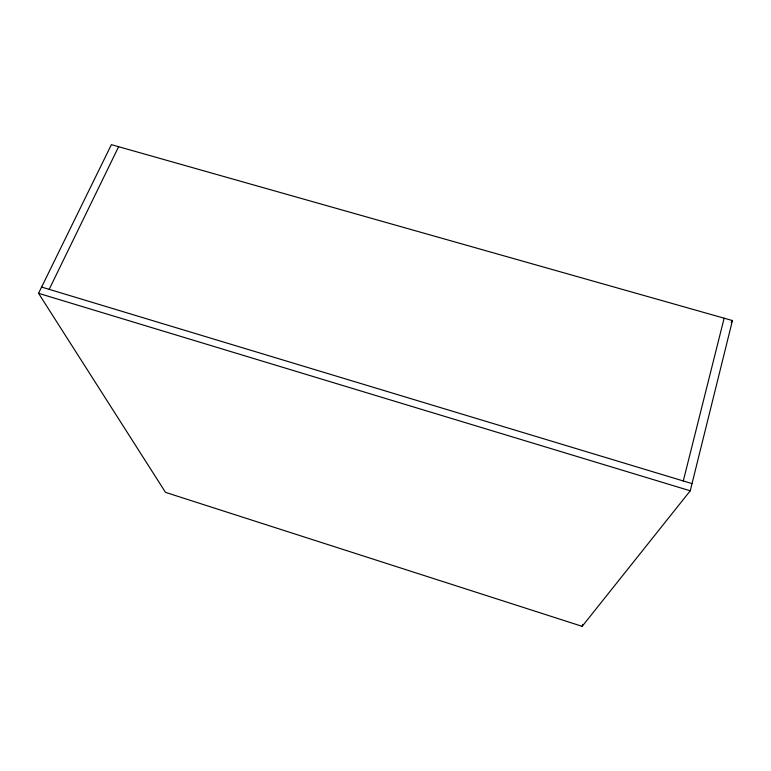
<?xml version="1.0" encoding="UTF-8"?>
<svg xmlns="http://www.w3.org/2000/svg" width="771" height="771" viewBox="0 0 771 771"><rect width="100%" height="100%" fill="white"/><g stroke="black" fill="none" stroke-linecap="round" stroke-linejoin="round"><path stroke-width="1.16" d="M690.247 490.799L732.45 320.553L111.381 144.659L38.55 293.317L165.514 492.37L582.172 626.341L690.247 490.799L38.55 293.317M683.289 480.969L724.133 318.201M582.172 626.341L582.683 624.452M49.18 289.347L118.628 146.712M731.178 322.596L732.45 320.553M41.615 287.063L692.03 483.61"/></g></svg>
